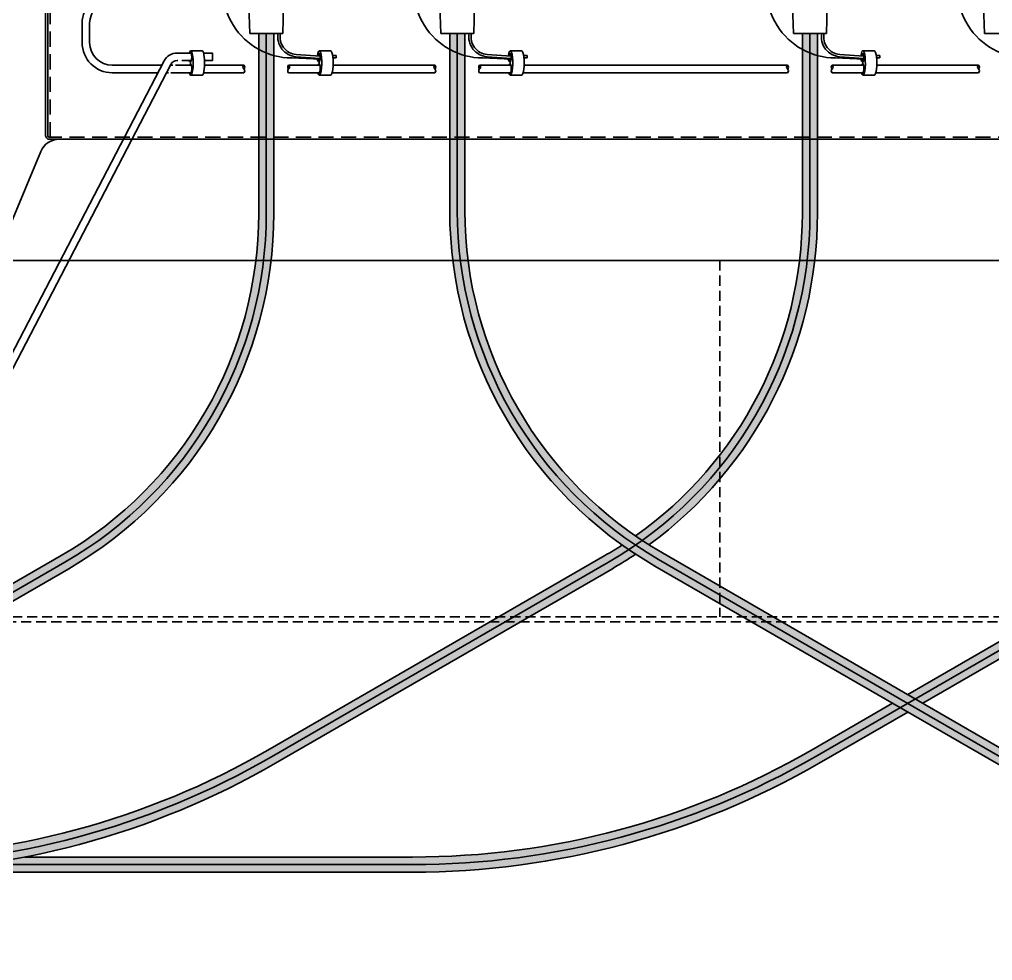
# Model space of a CAD drawing. Header units: feet. Extents: x -689 to 11593, y -511 to 1546.
# Drawn here: x 186.23 to 234.56, y 40.73 to 87.47 of the extents above; entities that cross this region are included whole.
import ezdxf

# ---------------------------------------------------------------- set-up
doc = ezdxf.new("R2010")
doc.units = ezdxf.units.FT
doc.header["$MEASUREMENT"] = 0
doc.linetypes.add('HIDDEN', pattern=[0.375, 0.25, -0.125])
for name, color, linetype in [('E-CABL-ACF', 1, 'AC_CABLE_FEEDER'), ('E-CABL-UG4', 64, 'GROUND_WIRE_G4'), ('E-DETL', 7, 'Continuous'), ('E-DETL-1', 7, 'Continuous'), ('E-EQPM-ENCL', 8, 'Continuous'), ('E-GRND', 3, 'Continuous')]:
    doc.layers.add(name, color=color, linetype=linetype)
doc.styles.get("Standard").update_dxf_attribs({"font": 'arial.ttf'})
doc.linetypes.add('AC_CABLE_FEEDER', pattern='A,0.2,-0.05,0,-0.05,0.2,-0.12,["ACF",Standard,S=0.1,R=0,X=-0.05,Y=-0.05],-0.3,0.2,-0.05,0,-0.05', length=1.22)
doc.linetypes.add('GROUND_WIRE_G4', pattern='A,1,-0.2,["G4",Standard,S=0.1,R=0,X=-0.1,Y=-0.05],-0.2', length=1.4)

msp = doc.modelspace()

# ---------------------------------------------------------------- hatches: boundary and pattern name
at = {"layer": 'E-CABL-ACF', "linetype": 'Continuous'}
h = msp.add_hatch(color=254, dxfattribs=at)
h.dxf.hatch_style = 1
h.paths.add_polyline_path([(198.863755818224, 77.83925205791456), (198.863755818224, 86.77771287101768), (198.113755818224, 86.77771287101768), (198.113755818224, 77.83925205791456, -0.2679491924311193), (188.301255818224, 60.84350350864497), (171.5681684699589, 51.18265102375062, -0.1316524975874002), (151.7556684699584, 45.87390764870906), (150.4736361672039, 45.87390764870906), (150.4736361672039, 45.12390764870906), (151.7556684699589, 45.12390764870906, 0.1316524975873981), (171.9431684699593, 50.53313197091256), (188.6762558182245, 60.19398445580691, 0.2679491924311199)])
h = msp.add_hatch(color=254, dxfattribs=at)
h.dxf.hatch_style = 1
h.paths.add_polyline_path([(215.6768172292959, 60.19398445580691, 0.01671421259999814), (216.8327804759838, 60.91393177819646, -0.009947953082728946), (216.1630625313064, 61.37074313245967, -0.01286600692045519), (215.3018172292959, 60.84350350864497), (198.5687298810308, 51.18265102375062, -0.1316524975873972), (178.7562298810303, 45.87390764870906), (159.501635162374, 45.87390764870906, -0.0482993542958099), (151.7556684699589, 45.12390764870906), (178.7562298810303, 45.12390764870906, 0.1316524975873979), (198.9437298810308, 50.53313197091256)])
edge = h.paths.add_edge_path()
edge.add_line((225.8643172292959, 77.83925205791456), (225.8643172292959, 86.77771287101768))
edge.add_line((225.8643172292959, 86.77771287101768), (225.1143172292959, 86.77771287101768))
edge.add_line((225.1143172292959, 86.77771287101768), (225.1143172292959, 77.83925205791456))
edge.add_arc((205.4893172292959, 77.83925205791456), 19.62499999999999, 305.2917184293473, 359.99999999999966, ccw=False)
edge.add_arc((227.9768193131713, 77.97121829731304), 19.62499999999914, 235.3807459227897, 237.7239554549984)
edge.add_arc((205.4893172292959, 77.83925205791456), 20.37500000000004, 306.1100864085364, 359.9999999999999)
h = msp.add_hatch(color=254, dxfattribs=at)
h.dxf.hatch_style = 1
h.paths.add_polyline_path([(242.6768172292959, 60.19398445580691, 0.01671421260000037), (243.8327804759838, 60.91393177819646, -0.009947953082728903), (243.1630625313064, 61.37074313245967, -0.012866006920456), (242.3018172292959, 60.84350350864543), (230.347354386995, 53.94159116862556), (231.097354386995, 53.50857846673307)])
edge = h.paths.add_edge_path()
edge.add_line((252.8643172292959, 77.83925205791456), (252.8643172292959, 86.77771287101768))
edge.add_line((252.8643172292959, 86.77771287101768), (252.1143172292959, 86.77771287101768))
edge.add_line((252.1143172292959, 86.77771287101768), (252.1143172292959, 77.83925205791456))
edge.add_arc((232.4893172292959, 77.83925205791456), 19.62499999999999, 305.2917184293473, 359.9999999999996, ccw=False)
edge.add_arc((254.9768193131722, 77.97121829731304), 19.62499999999972, 235.3807459227882, 237.723955454997)
edge.add_arc((232.4893172292959, 77.83925205791456), 20.37500000000004, 306.1100864085365, 360.0000000000001)
edge = h.paths.add_edge_path()
edge.add_line((225.9437298810312, 50.53313197091256), (230.347354386995, 53.07556576484058))
edge.add_line((230.347354386995, 53.07556576484103), (229.597354386995, 53.50857846673352))
edge.add_line((229.597354386995, 53.50857846673307), (225.5687298810303, 51.18265102375062))
edge.add_arc((205.7562298810303, 85.49890764870906), 39.62500000000004, 269.99999999999994, 299.99999999999983, ccw=False)
edge.add_line((205.7562298810303, 45.87390764870906), (186.5021965734459, 45.87390764870906))
edge.add_arc((178.7562298810303, 85.49890764871316), 40.37500000000426, 270.0000000000002, 281.0608009807647, ccw=False)
edge.add_line((178.7562298810303, 45.12390764870906), (205.7562298810303, 45.12390764870906))
edge.add_arc((205.7562298810308, 85.49890764870906), 40.37500000000006, 270, 300.0000000000014)
h = msp.add_hatch(color=252, dxfattribs=at)
h.dxf.hatch_style = 1
edge = h.paths.add_edge_path()
edge.add_line((208.3518193131713, 86.77771287101768), (207.6018193131713, 86.77771287101768))
edge.add_line((207.6018193131713, 86.77771287101768), (207.6018193131713, 77.97121829731395))
edge.add_arc((227.9768193131713, 77.97121829731395), 20.37500000000001, 180, 239.9999999999996)
edge.add_line((217.7893193131708, 60.32595069520585), (234.7509788929592, 50.53313197091211))
edge.add_arc((254.9384788929597, 85.49890764870906), 40.37500000000011, 239.9999999999996, 269.9999999999995)
edge.add_line((254.9384788929592, 45.12390764870906), (281.9384788929597, 45.12390764870906))
edge.add_arc((281.9384788929588, 85.4989076486977), 40.37499999998867, 258.9391990192326, 270.00000000000085, ccw=False)
edge.add_line((274.1925122005446, 45.87390764870906), (254.9384788929592, 45.87390764870906))
edge.add_arc((254.9384788929592, 85.49890764870861), 39.62499999999987, 239.9999999999996, 269.9999999999996, ccw=False)
edge.add_line((235.1259788929592, 51.18265102375062), (218.1643193131708, 60.97546974804436))
edge.add_arc((227.9768193131713, 77.97121829731395), 19.62499999999999, 180.0000000000001, 239.9999999999996, ccw=False)
edge.add_line((208.3518193131713, 77.97121829731395), (208.3518193131713, 86.77771287101768))

# ---------------------------------------------------------------- linework, layer by layer
at = {"layer": 'Defpoints', "linetype": 'Continuous', "flags": 128}
for points in [[(150.4736361672039, 45.49890764870906), (151.7556684699589, 45.49890764870906, 0.1316524975873957), (171.7556684699589, 50.85789149733137), (188.488755818224, 60.51874398222617, 0.2679491924311234), (198.488755818224, 77.83925205791456), (198.488755818224, 86.77771287101768)], [(157.2457162839587, 45.49890764870906), (178.7562298810303, 45.49890764870906, 0.1316524975873957), (198.7562298810303, 50.85789149733137), (215.4893172292959, 60.51874398222617, 0.2679491924311234), (225.4893172292959, 77.83925205791456), (225.4893172292959, 86.77771287101768)], [(184.2462776950306, 45.49890764870906), (205.7562298810303, 45.49890764870906, 0.1316524975873957), (225.7562298810303, 50.85789149733137), (242.4893172292959, 60.51874398222617, 0.2679491924311234), (252.4893172292959, 77.83925205791456), (252.4893172292959, 86.77771287101768)], [(207.9768193131713, 86.77771287101768), (207.9768193131713, 77.97121829731395, 0.2679491924311235), (217.9768193131713, 60.6507102216251), (234.9384788929597, 50.85789149733137, 0.1316524975873959), (254.9384788929597, 45.49890764870906), (276.4484310789608, 45.49890764870906)]]:
    msp.add_lwpolyline(points, format="xyb", dxfattribs=at)
at = {"layer": 'E-CABL-ACF', "linetype": 'Continuous'}
msp.add_line((150.4736361672039, 45.12390764870906), (205.7562298810303, 45.12390764870906), dxfattribs=at)
at = {"layer": 'E-CABL-ACF', "linetype": 'Continuous', "flags": 128}
for points in [[(150.4736361672039, 45.87390764870906), (151.7556684699589, 45.87390764870906, 0.1316524975873954), (171.5681684699589, 51.18265102375062), (188.301255818224, 60.84350350864497, 0.2679491924311225), (198.113755818224, 77.83925205791456), (198.113755818224, 86.77771287101768)], [(151.7556684699589, 45.12390764870906, 0.1316524975873956), (171.9431684699589, 50.53313197091211), (188.676255818224, 60.19398445580691, 0.2679491924311228), (198.863755818224, 77.83925205791456), (198.863755818224, 86.77771287101768)], [(207.6018193131713, 86.77771287101768), (207.6018193131713, 77.97121829731395, 0.2679491924311235), (217.7893193131713, 60.32595069520585), (234.7509788929597, 50.53313197091211, 0.1316524975873958), (254.9384788929597, 45.12390764870906), (303.7729052437599, 45.12390764870906)], [(208.3518193131713, 86.77771287101768), (208.3518193131713, 77.97121829731395, 0.2679491924311238), (218.1643193131713, 60.97546974804436), (235.1259788929597, 51.18265102375062, 0.131652497587396), (254.9384788929597, 45.87390764870906), (274.1925122005446, 45.87390764870906)], [(216.8274579247063, 61.82091286275863, 0.2433497852314583), (225.1143172292959, 77.83925205791456), (225.1143172292959, 86.77771287101768)], [(217.4970909516715, 61.37857177937758, 0.2395707891532939), (225.8643172292959, 77.83925205791456), (225.8643172292959, 86.77771287101768)], [(159.501635162374, 45.87390764870906), (178.7562298810303, 45.87390764870906, 0.1316524975873954), (198.5687298810303, 51.18265102375062), (215.3018172292959, 60.84350350864497, 0.012866006920455), (216.1630625313064, 61.37074313245921, 0.01286600692045636)], [(178.7562298810303, 45.12390764870906, 0.1316524975873956), (198.9437298810303, 50.53313197091211), (215.6768172292959, 60.19398445580691, 0.01671421259999776), (216.8327804759838, 60.91393177819646, 0.0167142126000048)], [(230.347354386995, 53.94159116862556), (242.3018172292959, 60.84350350864497, 0.01286600692045636), (243.1630625313064, 61.37074313245921, 0.01286600692045636)], [(231.097354386995, 53.50857846673307), (242.6768172292959, 60.19398445580691, 0.01671421260000572), (243.8327804759838, 60.91393177819646, 0.01671421260000572)], [(186.5021965734459, 45.87390764870906), (205.7562298810303, 45.87390764870906, 0.1316524975873954), (225.5687298810303, 51.18265102375062), (229.597354386995, 53.50857846673307)], [(205.7562298810303, 45.12390764870906, 0.1316524975873956), (225.9437298810303, 50.53313197091211), (230.347354386995, 53.07556576484103)]]:
    msp.add_lwpolyline(points, format="xyb", dxfattribs=at)
at = {"layer": 'E-CABL-UG4', "linetype": 'Continuous', "flags": 128}
for points in [[(190.839869311676, 84.82493034176059, -0.4142135623730951), (189.339869311676, 86.32493034176059), (189.339869311676, 87.27802168152857, -0.4142135623730951), (190.839869311676, 88.77802168152857), (197.3683098754286, 88.77802168152857)], [(197.3683098754286, 88.40302168152857), (190.839869311676, 88.40302168152857, 0.4142135623730951), (189.714869311676, 87.27802168152857), (189.714869311676, 86.32493034176059, 0.4142135623730951), (190.839869311676, 85.19993034176059)], [(197.3781900502163, 84.82493034176059, 0.5127015254162051), (197.3781900502163, 85.01243034176059, -0.5127015254162851), (197.3781900502163, 85.19993034176059, -0.5127015254162851), (197.3781900502163, 85.01243034176059, 0.5127015254162851)], [(206.8656921340917, 84.82493034176059, 0.5127015254162051), (206.8656921340917, 85.01243034176059, -0.5127015254162851), (206.8656921340917, 85.19993034176059, -0.5127015254162851), (206.8656921340917, 85.01243034176059, 0.5127015254162851)], [(224.3781900502163, 84.82493034176059, 0.5127015254162051), (224.3781900502163, 85.01243034176059, -0.5127015254162851), (224.3781900502163, 85.19993034176059, -0.5127015254162851), (224.3781900502163, 85.01243034176059, 0.5127015254162851)], [(233.8656921340917, 84.82493034176059, 0.5127015254162051), (233.8656921340917, 85.01243034176059, -0.5127015254162851), (233.8656921340917, 85.19993034176059, -0.5127015254162851), (233.8656921340917, 85.01243034176059, 0.5127015254162851)]]:
    msp.add_lwpolyline(points, format="xyb", dxfattribs=at)
at = {"layer": 'E-DETL'}
for p, q in [((197.6695646936541, 86.77771287101768), (197.6272621548519, 88.16240687733398)), ((199.3502494632135, 88.16240687733398), (199.3079469427939, 86.77771287101768)), ((207.1147642571104, 88.16240687733398), (207.1570667775295, 86.77771287101768)), ((208.7954490266693, 86.77771287101768), (208.837751565472, 88.16240687733398)), ((224.6695646936541, 86.77771287101768), (224.6272621548519, 88.16240687733398)), ((226.3502494632135, 88.16240687733398), (226.3079469427939, 86.77771287101768)), ((234.1147642571104, 88.16240687733398), (234.1570667775295, 86.77771287101768)), ((199.3079469427939, 86.77771287101768), (197.6695646936541, 86.77771287101768)), ((207.1570667775295, 86.77771287101768), (208.7954490266693, 86.77771287101768)), ((226.3079469427939, 86.77771287101768), (224.6695646936541, 86.77771287101768)), ((234.1570667775295, 86.77771287101768), (235.7954490266693, 86.77771287101768))]:
    msp.add_line(p, q, dxfattribs=at)
at = {"layer": 'E-DETL-1', "color": 3}
for p, q in [((194.7261407081614, 85.42833606096156), (194.7093655208614, 85.37668231378393)), ((194.7093655208614, 85.37668231374028), (194.7446168173146, 85.37668231374028)), ((194.736922874104, 85.19993034176059), (194.7093655208614, 85.244687312711)), ((194.7093655208614, 85.244687312711), (194.7446168173146, 85.244687312711)), ((194.736922874104, 85.19993034176059), (194.7623532492084, 85.19993034176059))]:
    msp.add_line(p, q, dxfattribs=at)
at = {"layer": 'E-DETL-1', "color": 64, "linetype": 'Continuous', "flags": 128}
for points in [[(150.4730747561325, 61.30623164870894), (156.7451449418099, 61.30623164870894, -0.106093529352264), (159.2069972137656, 60.77791177377685), (167.4365339945325, 57.07522752364093, 0.1060935293522636), (169.8983862664882, 56.54690764870884), (175.9748045138067, 56.54690764870884, 0.2737845770903565), (179.4815756923163, 58.62270498225871), (193.4098329894896, 85.41186026284913, -0.2747091774551156), (194.0685896947011, 85.80333606096156), (194.7623532492094, 85.80333606096156)], [(150.4730747561325, 60.93123164870894), (156.7451449418099, 60.93123164870894, -0.1060935293522639), (159.0531314467685, 60.4359317659605), (167.2826682275349, 56.73324751582413, 0.1060935293522637), (169.8983862664882, 56.17190764870884), (175.9748045138067, 56.17190764870884, 0.2740483182318211), (179.8123989570677, 58.44607593506498), (193.7406290582894, 85.23517890784979, -0.2725991583270304), (194.0685896947011, 85.42833606096156), (194.0979754365808, 85.42833606096156)], [(199.5993215862318, 84.82493034176059, -0.5127015254162051), (199.5993215862318, 85.01243034176059, 0.5127015254162851), (199.5993215862318, 85.19993034176059, 0.5127015254162851), (199.5993215862318, 85.01243034176059, -0.5127015254162851)], [(209.0868236701072, 84.82493034176059, -0.5127015254162051), (209.0868236701072, 85.01243034176059, 0.5127015254162851), (209.0868236701072, 85.19993034176059, 0.5127015254162851), (209.0868236701072, 85.01243034176059, -0.5127015254162851)], [(226.5993215862318, 84.82493034176059, -0.5127015254162051), (226.5993215862318, 85.01243034176059, 0.5127015254162851), (226.5993215862318, 85.19993034176059, 0.5127015254162851), (226.5993215862318, 85.01243034176059, -0.5127015254162851)]]:
    msp.add_lwpolyline(points, format="xyb", dxfattribs=at)
at = {"layer": 'E-DETL-1', "color": 3}
for points in [[(195.3022717950089, 85.91409053242296), (194.736922874104, 85.91409053240841)], [(194.736922874104, 84.70727909400648), (195.3022717950089, 84.70727909402831)]]:
    msp.add_lwpolyline(points, dxfattribs=at)
at = {"layer": 'E-DETL-1', "color": 64, "linetype": 'Continuous', "flags": 128}
for points in [[(195.3731524231507, 85.80333606096156), (195.8103699100157, 85.80333606096156), (195.8103699100157, 85.42833606096156), (195.4226709813311, 85.42833606096156)], [(190.839869311676, 85.19993034176059), (193.2996460709783, 85.19993034176059)], [(193.7223025715934, 85.19993034176059), (193.8537203680353, 85.19993034176059)], [(193.9870907042236, 85.19993034176059), (194.7623532492094, 85.19993034176059)], [(194.2872325754902, 85.42833606096156), (194.7644141527826, 85.42833606096156)], [(195.4229414224974, 85.19993034176059), (197.3781900502163, 85.19993034176059)], [(199.5993215862322, 85.19993034176059), (201.146115837475, 85.19993034176059)], [(201.8067040107635, 85.19993034176059), (206.8656921340917, 85.19993034176059)], [(209.0868236701076, 85.19993034176059), (210.6336179213504, 85.19993034176059)], [(211.2942060946389, 85.19993034176059), (224.3781900502163, 85.19993034176059)], [(226.5993215862322, 85.19993034176059), (228.146115837475, 85.19993034176059)], [(228.8067040107635, 85.19993034176059), (233.8656921340917, 85.19993034176059)], [(193.104675515478, 84.82493034176059), (190.839869311676, 84.82493034176059)], [(193.6398429277474, 84.82493034176059), (193.5273320160932, 84.82493034176059)], [(194.736922874104, 84.82493034176059), (193.7468539088245, 84.82493034176059)], [(197.3781900502163, 84.82493034176059), (195.3750957913653, 84.82493034176059)], [(201.1206854623701, 84.82493034176059), (199.5993215862322, 84.82493034176059)], [(206.8656921340917, 84.82493034176059), (201.7588583796314, 84.82493034176059)], [(210.6081875462455, 84.82493034176059), (209.0868236701076, 84.82493034176059)], [(224.3781900502163, 84.82493034176059), (211.2463604635068, 84.82493034176059)], [(228.1206854623701, 84.82493034176059), (226.5993215862322, 84.82493034176059)], [(233.8656921340917, 84.82493034176059), (228.7588583796314, 84.82493034176059)]]:
    msp.add_lwpolyline(points, dxfattribs=at)
at = {"layer": 'E-DETL-1', "color": 3, "extrusion": (0, 0, -1)}
for centre, major_axis, ratio, start_param, end_param in [((194.736922874104, 85.31068481320744), (-9.458450519297747e-16, 0.6034057191992003), 0.2034371952475227, -0.6155585238535991, 3.776677567129981), ((195.3022717950084, 85.31068481322927), (0, -0.6034057191990029), 0.2034371952475886, 3.141592653589793, 6.283185307179587), ((194.709365520861, 85.00898195365062), (-1.457410392794368e-14, 0.2357053590621092), 0.3341109435685875, -0.6264485090081365, 1.84519066692701e-13)]:
    msp.add_ellipse(centre, major_axis=major_axis, ratio=ratio, start_param=start_param, end_param=end_param, dxfattribs=at)
at = {"layer": 'E-DETL-1', "color": 3}
for centre, major_axis, ratio, start_param, end_param in [((194.6933396683567, 85.61238767280793), (1.338345358545851e-14, 0.2812967402166976), 0.3341109435685826, 3.71956504028886, 5.458536364025922), ((194.709365520861, 85.61238767280793), (9.712641621792082e-15, 0.2357053590621091), 0.3341109435686245, 2.466828951750812, 3.141592653589915), ((194.7901892870464, 85.31068481320744), (-1.410668234922484e-15, 0.0931652905120951), 0.6930341515250552, 0.7820721365866139, 2.359520516723306), ((194.6933396683567, 85.00898195360696), (9.971041190060475e-15, 0.281296740216646), 0.3341109435686422, -1.570796326794885, -0.577972386535985), ((194.736922874104, 85.00898195360696), (-2.870044594784517e-16, 0.184051611843131), 0.2738422828485129, 3.141592653589786, 4.71238898038469)]:
    msp.add_ellipse(centre, major_axis=major_axis, ratio=ratio, start_param=start_param, end_param=end_param, dxfattribs=at)
at = {"layer": 'E-EQPM-ENCL', "color": 7, "ltscale": 5}
msp.add_lwpolyline([(187.6407821227735, 111.3892419991716), (187.5273692851888, 111.3892419991716), (187.5273692851888, 81.68597054121938), (187.5727071902497, 81.59515858123268), (187.6407821227735, 81.52708364870887), (272.8240954476851, 81.52708364870887), (272.8921703802089, 81.59515858123268), (272.9376444351346, 81.68597054121938), (272.9376444351346, 111.3892419991716), (272.8240954476851, 111.3892419991716)], dxfattribs=at)
at = {"layer": 'E-EQPM-ENCL'}
for points in [[(187.6407821227735, 92.30566001492434), (187.6407821227735, 81.68597054121938)], [(187.7541949603583, 81.61789560869556), (187.7088570552974, 81.61789560869556), (187.6635191502364, 81.64049648629361), (187.6407821227735, 81.68597054121938)]]:
    msp.add_lwpolyline(points, dxfattribs=at)
at = {"layer": 'E-EQPM-ENCL', "linetype": 'HIDDEN', "ltscale": 3}
for points in [[(187.7541949603583, 81.61789560869556), (187.7541949603583, 92.30566001492434)], [(272.7106826101003, 81.61789560869556), (187.7541949603583, 81.61789560869556)]]:
    msp.add_lwpolyline(points, dxfattribs=at)
at = {"layer": 'E-EQPM-ENCL', "linetype": 'Continuous', "ltscale": 2}
msp.add_lwpolyline([(185.0169570937746, 75.49890764870906), (187.2895620180129, 80.91090764870887, -0.3011931925953308), (188.2135620180129, 81.52708364870887), (272.2513155524457, 81.52708364870887, -0.2307079521796871), (273.1753155524457, 80.91090764870887), (275.443632592714, 75.50911885075175)], format="xyb", dxfattribs=at)
msp.add_lwpolyline([(185.0169570937746, 75.49890764870906), (275.4193155524458, 75.49890764870906)], dxfattribs=at)
at = {"layer": 'E-EQPM-ENCL', "linetype": 'HIDDEN', "ltscale": 2}
msp.add_lwpolyline([(221.0169752093284, 75.49890764870906), (221.0169752093284, 57.81090764870896)], dxfattribs=at)
msp.add_lwpolyline([(286.8592275524456, 57.81090764870896), (173.5615620180129, 57.81090764870896), (173.5615620180129, 57.54690764870884), (286.8592275524456, 57.54690764870884)], close=True, dxfattribs=at)
at = {"layer": 'E-GRND'}
for p, q in [((201.9651223988621, 85.6786470616712), (201.9651223988621, 85.5654472863771)), ((211.4526244827375, 85.6786470616712), (211.4526244827375, 85.5654472863771)), ((228.9651223988621, 85.6786470616712), (228.9651223988621, 85.5654472863771)), ((201.1206854623701, 85.46153624309136), (201.0931281091275, 85.37668231378393)), ((201.0931281091275, 85.37668231374028), (201.1283794055807, 85.37668231374028)), ((201.0931281091275, 85.244687312711), (201.1283794055807, 85.244687312711)), ((201.1206854623701, 85.19993034176059), (201.0931281091275, 85.244687312711)), ((201.1206854623701, 85.46153624309136), (201.1564293013594, 85.46153624309136)), ((201.1206854623701, 85.19993034176059), (201.1461158374746, 85.19993034176059)), ((210.6081875462455, 85.46153624309136), (210.5806301930029, 85.37668231378393)), ((210.5806301930029, 85.37668231374028), (210.6158814894561, 85.37668231374028)), ((210.5806301930029, 85.244687312711), (210.6158814894561, 85.244687312711)), ((210.6081875462455, 85.19993034176059), (210.5806301930029, 85.244687312711)), ((210.6081875462455, 85.46153624309136), (210.6439313852347, 85.46153624309136)), ((210.6081875462455, 85.19993034176059), (210.6336179213499, 85.19993034176059)), ((228.1206854623701, 85.46153624309136), (228.0931281091275, 85.37668231378393)), ((228.0931281091275, 85.37668231374028), (228.1283794055807, 85.37668231374028)), ((228.0931281091275, 85.244687312711), (228.1283794055807, 85.244687312711)), ((228.1206854623701, 85.19993034176059), (228.0931281091275, 85.244687312711)), ((228.1206854623701, 85.46153624309136), (228.1564293013594, 85.46153624309136)), ((228.1206854623701, 85.19993034176059), (228.1461158374746, 85.19993034176059))]:
    msp.add_line(p, q, dxfattribs=at)
at = {"layer": 'E-GRND', "flags": 128}
for points in [[(201.163274577927, 85.50010428748101), (199.7530667940164, 85.56032073280812, -0.5565621175140216), (196.702802512762, 90.47927620003475), (196.8577763147055, 90.89054395434687)], [(210.6507766618024, 85.50010428748101), (209.2405688778917, 85.56032073280812, -0.5565621175140216), (206.1903045966374, 90.47927620003475), (206.3452783985804, 90.89054395434687)], [(228.163274577927, 85.50010428748101), (226.7530667940164, 85.56032073280812, -0.5565621175140216), (223.702802512762, 90.47927620003475), (223.8577763147055, 90.89054395434687)], [(237.6507766618024, 85.50010428748101), (236.2405688778917, 85.56032073280812, -0.5565621175140216), (233.1903045966374, 90.47927620003475), (233.3452783985804, 90.89054395434687)], [(201.166632995667, 85.52682195588886), (199.9640730174733, 85.61902589391639, -0.4477691073643826), (199.0790607459958, 86.77771287101768, -0.4477691073643826)], [(201.1702301583891, 85.64007840047225), (199.9727270063522, 85.73189461622906, -0.4553600553897276), (199.1946087165084, 86.77771287101768)], [(210.6541350795424, 85.52682195588886), (209.4515751013487, 85.61902589391639, -0.4477691073643826), (208.5665628298711, 86.77771287101768, -0.4477691073643826)], [(210.6577322422645, 85.64007840047225), (209.4602290902276, 85.73189461622906, -0.4553600553897276), (208.6821108003837, 86.77771287101768)], [(228.166632995667, 85.52682195588886), (226.9640730174733, 85.61902589391639, -0.4477691073643826), (226.0790607459958, 86.77771287101768, -0.4477691073643826)], [(228.1702301583891, 85.64007840047225), (226.9727270063522, 85.73189461622906, -0.4553600553897276), (226.1946087165084, 86.77771287101768)]]:
    msp.add_lwpolyline(points, format="xyb", dxfattribs=at)
at = {"layer": 'E-GRND'}
for points in [[(201.686034383275, 85.91409053242296), (201.1206854623701, 85.91409053240841)], [(201.7833237942891, 85.6786470616712), (201.9651223988621, 85.6786470616712)], [(201.7973118408891, 85.5654472863771), (201.9651223988621, 85.5654472863771)], [(211.1735364671504, 85.91409053242296), (210.6081875462455, 85.91409053240841)], [(211.2708258781645, 85.6786470616712), (211.4526244827375, 85.6786470616712)], [(211.2848139247644, 85.5654472863771), (211.4526244827375, 85.5654472863771)], [(228.686034383275, 85.91409053242296), (228.1206854623701, 85.91409053240841)], [(228.7833237942891, 85.6786470616712), (228.9651223988621, 85.6786470616712)], [(228.7973118408891, 85.5654472863771), (228.9651223988621, 85.5654472863771)], [(201.1206854623701, 84.70727909400648), (201.686034383275, 84.70727909402831)], [(210.6081875462455, 84.70727909400648), (211.1735364671504, 84.70727909402831)], [(228.1206854623701, 84.70727909400648), (228.686034383275, 84.70727909402831)]]:
    msp.add_lwpolyline(points, dxfattribs=at)
at = {"layer": 'E-GRND', "extrusion": (0, 0, -1)}
for centre, major_axis, ratio, start_param, end_param in [((201.1206854623701, 85.31068481320744), (-9.758549086624702e-17, 0.6034057191992004), 0.203437195247522, -0.9702957704143687, 3.776677567129983), ((201.1206854623701, 85.61238767280793), (-5.757497138073197e-16, 0.150851429841812), 0.3341109434754694, -1.334963189044483, 1.570796326794898), ((201.6860343832745, 85.31068481322927), (0, -0.6034057191990029), 0.2034371952475886, 3.141592653589793, 6.283185307179587), ((210.6081875462455, 85.31068481320744), (-9.758549086624702e-17, 0.6034057191992004), 0.203437195247522, -0.9702957704143688, 3.776677567129983), ((210.6081875462455, 85.61238767280793), (-5.757497138073197e-16, 0.150851429841812), 0.3341109434754694, -1.334963189044482, 1.570796326794898), ((211.1735364671499, 85.31068481322927), (0, -0.6034057191990029), 0.2034371952475886, 3.141592653589793, 6.283185307179587), ((228.1206854623701, 85.31068481320744), (-9.758549086624702e-17, 0.6034057191992004), 0.203437195247522, -0.9702957704143688, 3.776677567129983), ((228.1206854623701, 85.61238767280793), (-5.757497138073197e-16, 0.150851429841812), 0.3341109434754694, -1.334963189044482, 1.570796326794898), ((228.6860343832745, 85.31068481322927), (0, -0.6034057191990029), 0.2034371952475886, 3.141592653589793, 6.283185307179587), ((201.0931281091271, 85.00898195365062), (-1.603736737452424e-14, 0.2357053590621092), 0.3341109435685767, -0.6264485090081343, 2.031708135064036e-13), ((201.1206854623701, 85.61238767280793), (1.574437277964439e-15, 0.1508514298418113), 0.3341109434754586, 3.141592653589761, 3.898960084715598), ((210.5806301930024, 85.00898195365062), (-1.603736737452424e-14, 0.2357053590621092), 0.3341109435685767, -0.6264485090081343, 2.031708135064036e-13), ((210.6081875462455, 85.61238767280793), (1.574437277964439e-15, 0.1508514298418113), 0.3341109434754586, 3.141592653589761, 3.898960084715598), ((228.0931281091271, 85.00898195365062), (-1.603736737452424e-14, 0.2357053590621092), 0.3341109435685767, -0.6264485090081343, 2.031708135064036e-13), ((228.1206854623701, 85.61238767280793), (1.574437277964439e-15, 0.1508514298418113), 0.3341109434754586, 3.141592653589761, 3.898960084715598)]:
    msp.add_ellipse(centre, major_axis=major_axis, ratio=ratio, start_param=start_param, end_param=end_param, dxfattribs=at)
at = {"layer": 'E-GRND'}
for centre, major_axis, ratio, start_param, end_param in [((201.0771022566228, 85.61238767280793), (1.393932867609364e-14, 0.2812967402166993), 0.3341109435685789, 3.719565040288868, 4.712388980384707), ((210.5646043404981, 85.61238767280793), (1.393932867609364e-14, 0.2812967402166993), 0.3341109435685789, 3.719565040288868, 4.712388980384707), ((228.0771022566228, 85.61238767280793), (1.393932867609364e-14, 0.2812967402166993), 0.3341109435685789, 3.719565040288868, 4.712388980384707), ((201.0931281091271, 85.61238767280793), (1.081234987926588e-14, 0.2357053590621092), 0.3341109435686145, 2.044085402534359, 3.141592653589931), ((201.1739518753125, 85.31068481320744), (-1.410668234922484e-15, 0.0931652905120951), 0.6930341515250552, 0.7820721365866139, 2.359520516723306), ((201.0771022566228, 85.00898195360696), (9.971041190060475e-15, 0.281296740216646), 0.3341109435686422, -1.570796326794885, -0.577972386535985), ((210.5806301930024, 85.61238767280793), (1.081234987926588e-14, 0.2357053590621092), 0.3341109435686145, 2.044085402534359, 3.141592653589931), ((210.6614539591878, 85.31068481320744), (-1.410668234922484e-15, 0.0931652905120951), 0.6930341515250552, 0.7820721365866139, 2.359520516723306), ((210.5646043404981, 85.00898195360696), (9.971041190060475e-15, 0.281296740216646), 0.3341109435686422, -1.570796326794885, -0.577972386535985), ((228.0931281091271, 85.61238767280793), (1.081234987926588e-14, 0.2357053590621092), 0.3341109435686145, 2.044085402534359, 3.141592653589931), ((228.1739518753125, 85.31068481320744), (-1.410668234922484e-15, 0.0931652905120951), 0.6930341515250552, 0.7820721365866139, 2.359520516723306), ((228.0771022566228, 85.00898195360696), (9.971041190060475e-15, 0.281296740216646), 0.3341109435686422, -1.570796326794885, -0.577972386535985), ((201.1206854623701, 85.00898195360696), (7.392539107778639e-16, 0.184051611843131), 0.2738422828485129, 3.141592653589809, 4.712388980384691), ((210.6081875462455, 85.00898195360696), (7.392539107778639e-16, 0.184051611843131), 0.2738422828485129, 3.141592653589809, 4.712388980384691), ((228.1206854623701, 85.00898195360696), (7.392539107778639e-16, 0.184051611843131), 0.2738422828485129, 3.141592653589809, 4.712388980384691)]:
    msp.add_ellipse(centre, major_axis=major_axis, ratio=ratio, start_param=start_param, end_param=end_param, dxfattribs=at)

doc.saveas('drawing.dxf')
